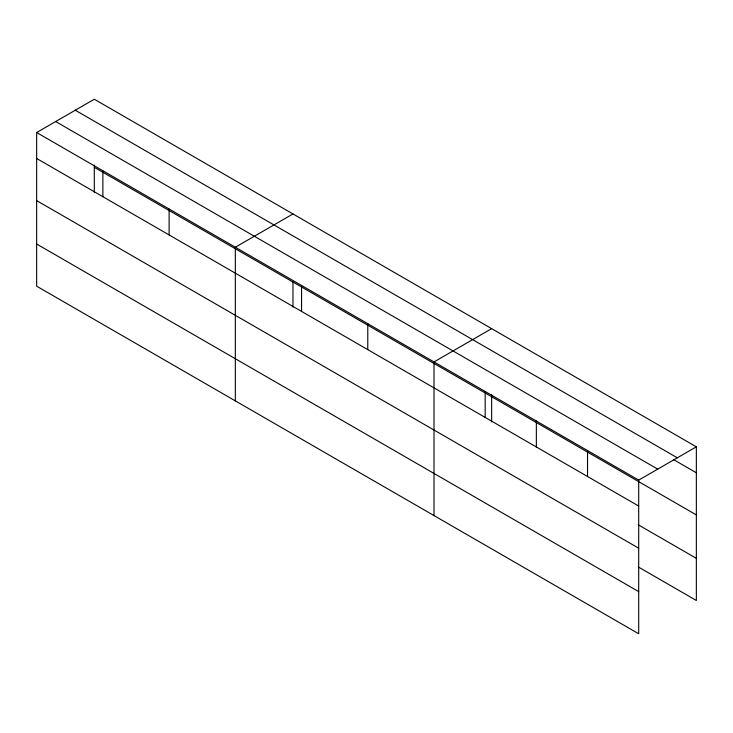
<?xml version="1.0" encoding="UTF-8"?>
<svg xmlns="http://www.w3.org/2000/svg" width="733" height="733" viewBox="0 0 733 733"><rect width="100%" height="100%" fill="white"/><g stroke="black" fill="none" stroke-linecap="round" stroke-linejoin="round"><path stroke-width="1.1" d="M491.651 394.455L491.651 421.869M638.7 548.202L638.7 480.115L36.65 132.517L36.65 286.172L638.7 633.761L638.7 548.202L36.65 200.604M638.287 566.957L696.35 600.483L696.35 446.828L94.3 99.239L36.65 132.517M292.98 213.944L235.33 247.223L235.33 400.878M491.651 328.65L434 361.928L434 515.583M638.7 480.115L696.35 446.828M75.279 110.216L677.329 457.813M673.719 459.701L696.35 472.767M55.671 121.541L657.721 469.129M94.3 167.326L696.35 514.914M36.65 158.465L638.7 506.054M638.287 524.81L696.35 558.335M36.65 244.025L638.7 591.623M587.527 450.566L587.527 476.505M536.354 421.017L536.354 446.965M485.182 391.477L485.182 417.416M367.774 323.693L367.774 349.641M301.556 285.458L301.556 311.406M292.98 282.031L292.98 307.164M169.103 208.987L169.103 234.936M102.877 170.752L102.877 196.701M94.3 165.044L94.3 192.458"/></g></svg>
